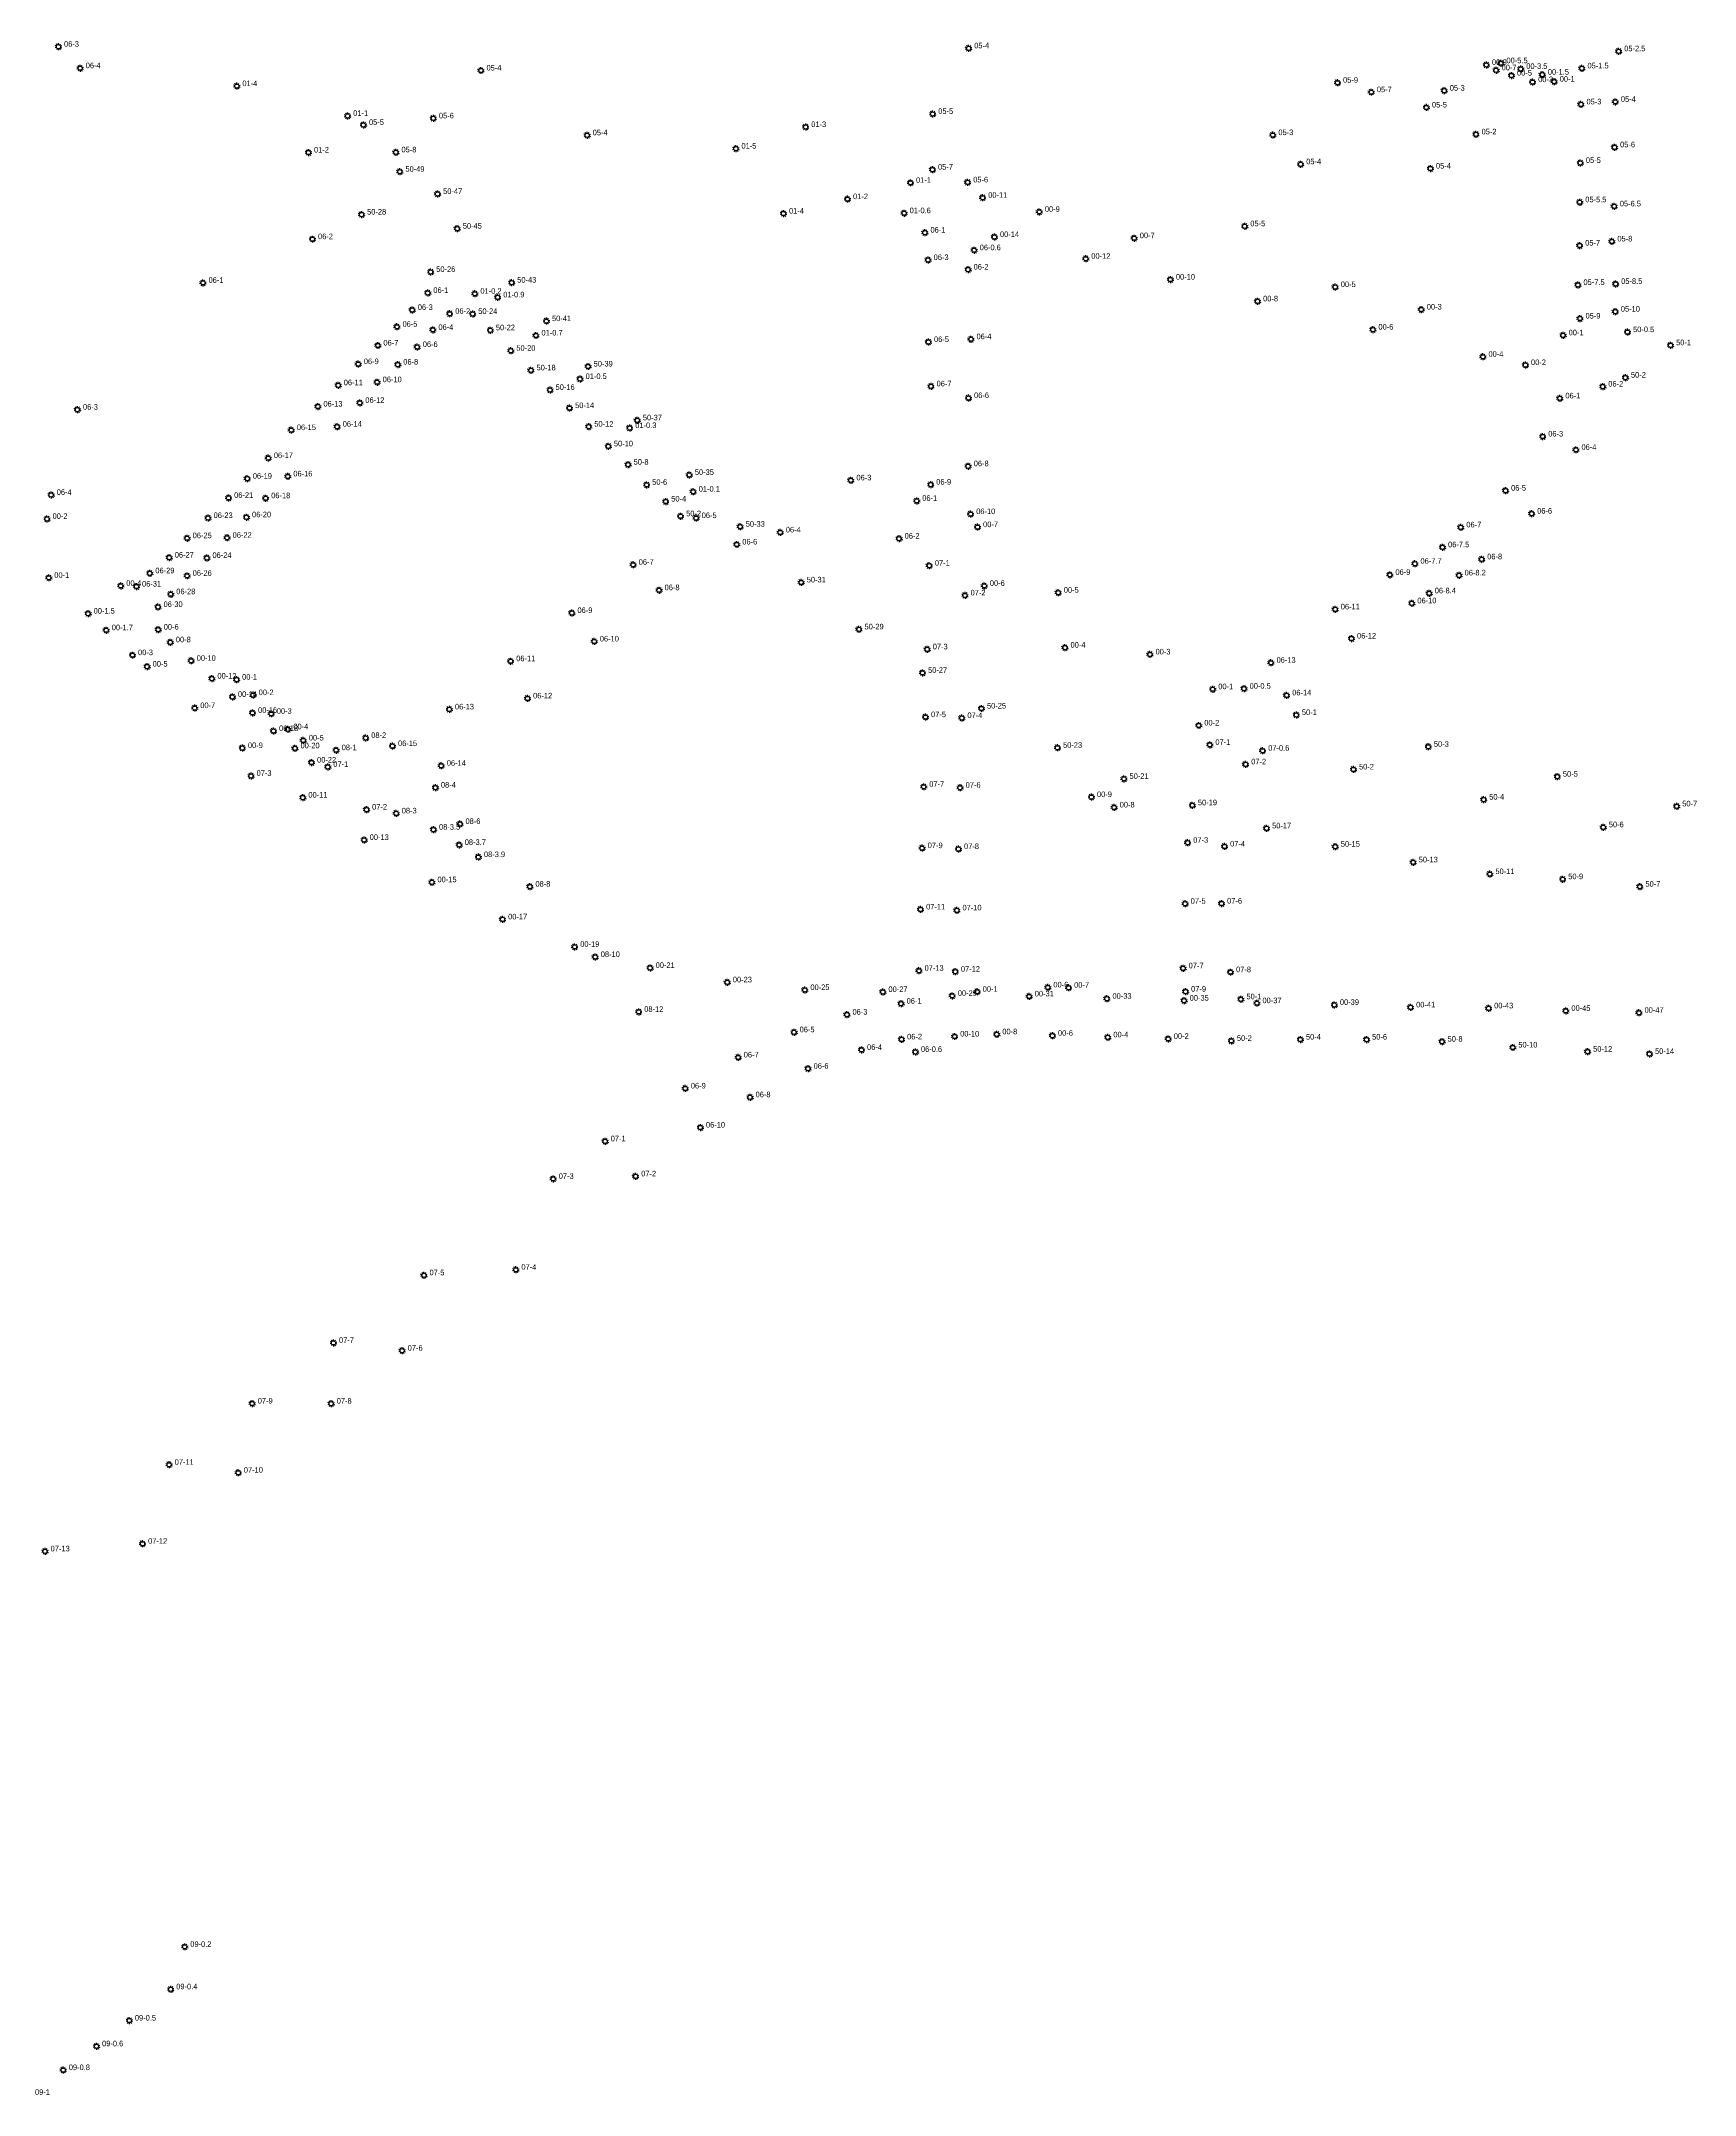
# Model space of a CAD drawing. Header units: inches. Extents: x 486468 to 494393, y 5455952 to 5461583.
# Drawn here: x 491847 to 492440, y 5457880 to 5458616 of the extents above; entities that cross this region are included whole.
import ezdxf

# ---------------------------------------------------------------- set-up
doc = ezdxf.new("R2010")
doc.units = ezdxf.units.IN
doc.header["$MEASUREMENT"] = 0
doc.layers.add('StreetLightingPoles', color=10, linetype='Continuous')

# ---------------------------------------------------------------- blocks, each defined once
blk = doc.blocks.new('Light')
at = {"color": 255}
for p, q in [((-0.71, 0.23), (-1.19, 0.39)), ((-0.44, 0.61), (-0.73, 1.01)), ((0, 0.75), (0, 1.25)), ((0.44, 0.61), (0.73, 1.01)), ((0.71, 0.23), (1.19, 0.39)), ((-0.71, -0.23), (-1.19, -0.39)), ((-0.44, -0.61), (-0.73, -1.01)), ((0, -0.75), (0, -1.25)), ((0.44, -0.61), (0.73, -1.01)), ((0.71, -0.23), (1.19, -0.39))]:
    blk.add_line(p, q, dxfattribs=at)
blk.add_circle((0, 0), 0.75, dxfattribs=at)

msp = doc.modelspace()

# ---------------------------------------------------------------- block references
at = {"layer": 'StreetLightingPoles'}
for p in [(491853.17, 5458613.954), (492179.6, 5458613.376), (492412.724, 5458612.326), (491860.951, 5458606.254), (492004.69, 5458605.438), (492365.276, 5458607.416), (492368.751, 5458605.523), (492370.488, 5458608.047), (492377.594, 5458605.997), (492385.332, 5458603.946), (492399.547, 5458606.186), (491917.141, 5458599.835), (492311.894, 5458601.038), (492324.003, 5458597.671), (492350.163, 5458598.21), (492374.278, 5458603.631), (492381.858, 5458601.265), (492389.596, 5458601.423), (491956.874, 5458589.154), (492166.698, 5458589.865), (492343.767, 5458592.177), (492399.2, 5458593.28), (492411.52, 5458594.198), (491962.536, 5458585.918), (491987.617, 5458588.271), (492042.767, 5458582.212), (492121.157, 5458585.164), (492288.688, 5458582.272), (492361.56, 5458582.531), (491942.826, 5458576.019), (491974.191, 5458576.096), (492096.131, 5458577.43), (492411.247, 5458577.891), (491975.603, 5458569.153), (492166.624, 5458569.873), (492298.661, 5458571.825), (492345.215, 5458570.286), (492398.98, 5458572.284), (491989.139, 5458561.164), (492158.746, 5458565.168), (492179.24, 5458565.32), (492184.622, 5458559.804), (491961.868, 5458553.78), (492113.189, 5458554.152), (492136.156, 5458559.315), (492156.452, 5458554.278), (492204.941, 5458554.762), (492398.75, 5458558.212), (492411.144, 5458556.726), (491944.266, 5458544.968), (491996.176, 5458548.738), (492163.917, 5458547.306), (492188.849, 5458545.728), (492238.976, 5458545.317), (492278.622, 5458549.601), (492165.051, 5458537.483), (492181.564, 5458541.009), (492221.605, 5458537.93), (492398.721, 5458542.676), (492410.283, 5458544.15), (491986.657, 5458533.218), (492179.386, 5458534.063), (492251.945, 5458530.485), (491904.994, 5458529.303), (491985.616, 5458525.688), (492002.5, 5458525.389), (492010.687, 5458524.098), (492015.706, 5458529.393), (492311.064, 5458527.791), (492398.106, 5458528.55), (492411.636, 5458528.918), (491980.043, 5458519.579), (491993.471, 5458518.21), (492001.726, 5458518.152), (492028.172, 5458515.58), (492283.22, 5458522.681), (492341.93, 5458519.745), (492398.844, 5458516.512), (492411.513, 5458518.968), (491974.563, 5458513.555), (491987.442, 5458512.46), (492008.056, 5458512.32), (492024.404, 5458510.437), (492165.174, 5458508.093), (492180.431, 5458509.111), (492324.574, 5458512.538), (492392.78, 5458510.506), (492415.88, 5458511.639), (491967.712, 5458506.847), (491981.825, 5458506.299), (492015.393, 5458504.966), (492364.043, 5458502.804), (492431.331, 5458506.928), (491960.678, 5458500.183), (491967.446, 5458493.696), (491974.837, 5458500.002), (492022.636, 5458497.939), (492040.227, 5458494.828), (492043.117, 5458499.318), (492379.298, 5458499.829), (492415.137, 5458495.331), (491953.495, 5458492.592), (491961.232, 5458486.275), (492029.458, 5458490.913), (492166.105, 5458492.203), (492179.549, 5458487.998), (492391.627, 5458487.894), (492407.002, 5458492.121), (491859.956, 5458483.854), (491946.205, 5458484.96), (492036.45, 5458484.402), (492060.762, 5458480.02), (491936.662, 5458476.522), (491953.115, 5458477.727), (492043.342, 5458477.727), (492058.032, 5458477.246), (492385.472, 5458474.221), (491928.421, 5458466.485), (492050.375, 5458470.7), (492057.442, 5458464.129), (492397.399, 5458469.45), (491920.885, 5458459.092), (491935.409, 5458459.913), (492064.123, 5458456.891), (492079.405, 5458460.454), (492137.356, 5458458.502), (492165.987, 5458456.979), (492179.423, 5458463.566), (491850.544, 5458453.281), (491914.179, 5458452.225), (491927.462, 5458452.11), (492070.945, 5458450.918), (492080.798, 5458454.425), (492160.971, 5458451.143), (492372.155, 5458454.809), (491849.054, 5458444.681), (491906.81, 5458444.999), (491920.592, 5458445.272), (492076.29, 5458445.648), (492081.865, 5458444.976), (492097.657, 5458441.885), (492180.309, 5458446.41), (492381.512, 5458446.582), (491899.304, 5458437.772), (491913.633, 5458437.909), (492096.42, 5458435.515), (492112.036, 5458439.836), (492154.648, 5458437.615), (492182.789, 5458441.737), (492349.55, 5458434.52), (492356.106, 5458441.646), (491892.891, 5458430.819), (491906.4, 5458430.683), (492059.275, 5458428.234), (492165.483, 5458427.908), (492339.649, 5458428.607), (492363.585, 5458430.221), (491849.684, 5458423.56), (491875.504, 5458420.685), (491881.136, 5458420.432), (491885.917, 5458425.185), (491899.304, 5458424.274), (492119.536, 5458421.913), (492185.21, 5458420.672), (492330.667, 5458424.632), (492355.481, 5458424.426), (491888.866, 5458413.111), (491893.422, 5458417.686), (492068.573, 5458419.127), (492178.297, 5458417.252), (492211.724, 5458418.229), (492338.538, 5458414.437), (492344.764, 5458418.004), (491863.782, 5458410.737), (491888.922, 5458404.99), (492037.304, 5458410.952), (492140.271, 5458405.081), (492311.067, 5458412.249), (491870.288, 5458404.78), (491893.276, 5458400.454), (492045.328, 5458400.751), (492164.735, 5458397.929), (492214.145, 5458398.533), (492316.897, 5458401.8), (491879.716, 5458395.84), (491884.942, 5458391.745), (491900.75, 5458393.822), (492015.333, 5458393.67), (492244.637, 5458396.1), (492288.029, 5458393.109), (491908.183, 5458387.444), (491917.041, 5458387.056), (492163.047, 5458389.485), (492267.128, 5458383.625), (492278.365, 5458383.811), (491902.035, 5458376.86), (491915.545, 5458380.868), (491922.973, 5458381.51), (491993.362, 5458376.388), (492021.398, 5458380.327), (492184.186, 5458376.716), (492293.648, 5458381.421), (491922.761, 5458375.148), (491929.48, 5458374.817), (491930.29, 5458368.628), (491935.413, 5458369.272), (492164.129, 5458373.62), (492177.166, 5458373.284), (492262.124, 5458370.623), (492297.13, 5458374.369), (491919.119, 5458362.53), (491937.987, 5458362.443), (491940.963, 5458365.256), (491952.752, 5458361.775), (491963.347, 5458366.16), (491972.957, 5458363.243), (492211.459, 5458362.63), (492266.09, 5458363.686), (492285.038, 5458361.563), (492344.464, 5458362.984), (491943.918, 5458357.34), (491949.747, 5458355.77), (491990.435, 5458356.183), (492278.932, 5458356.687), (492317.609, 5458354.862), (491922.226, 5458352.542), (491988.339, 5458348.363), (492163.485, 5458348.638), (492176.523, 5458348.302), (492235.31, 5458351.482), (492390.733, 5458352.261), (491940.802, 5458344.78), (491963.658, 5458340.446), (491974.299, 5458339.105), (492223.64, 5458344.954), (492231.779, 5458341.242), (492259.827, 5458342.029), (492364.314, 5458344.042), (492433.54, 5458341.621), (491987.657, 5458333.28), (491997.155, 5458335.306), (492286.442, 5458333.744), (492407.201, 5458334.146), (491962.79, 5458329.587), (491996.883, 5458327.812), (492162.919, 5458326.655), (492175.957, 5458326.318), (492258.148, 5458328.588), (492271.377, 5458327.254), (492311.082, 5458327.181), (492003.764, 5458323.437), (492339.028, 5458321.556), (492366.526, 5458317.353), (491987.101, 5458314.431), (492022.238, 5458312.844), (492392.643, 5458315.519), (492420.322, 5458312.838), (492162.352, 5458304.671), (492175.391, 5458304.334), (492257.24, 5458306.721), (492270.302, 5458306.794), (492012.446, 5458301.115), (492038.294, 5458291.27), (492045.667, 5458287.623), (492065.352, 5458283.719), (492161.787, 5458282.687), (492174.826, 5458282.352), (492256.511, 5458283.568), (492273.521, 5458282.195), (492093.03, 5458278.543), (492120.855, 5458275.782), (492148.837, 5458275.093), (492173.708, 5458273.706), (492182.64, 5458275.162), (492201.314, 5458273.497), (492207.995, 5458276.724), (492215.441, 5458276.604), (492229.188, 5458272.669), (492257.394, 5458275.222), (492277.229, 5458272.477), (492061.261, 5458267.956), (492135.946, 5458266.963), (492155.354, 5458270.912), (492256.867, 5458271.98), (492282.988, 5458271.085), (492310.754, 5458270.457), (492338.096, 5458269.565), (492366.077, 5458269.221), (492393.775, 5458268.321), (492420.007, 5458267.628), (492116.978, 5458260.655), (492155.535, 5458258.087), (492174.565, 5458259.131), (492189.683, 5458259.921), (492209.646, 5458259.403), (492229.51, 5458258.812), (492251.172, 5458258.271), (492298.584, 5458258.044), (492322.304, 5458258.019), (492096.936, 5458251.617), (492141.176, 5458254.334), (492160.494, 5458253.6), (492273.819, 5458257.572), (492349.389, 5458257.281), (492374.751, 5458255.19), (492401.576, 5458253.693), (492423.772, 5458252.883), (492121.996, 5458247.582), (492077.963, 5458240.505), (492101.196, 5458237.355), (492049.232, 5458221.56), (492083.395, 5458226.494), (492030.591, 5458208.1), (492060.166, 5458208.985), (491984.246, 5458173.521), (492017.203, 5458175.505), (491951.787, 5458149.306), (491976.414, 5458146.49), (491922.634, 5458127.556), (491950.965, 5458127.5), (491892.851, 5458105.599), (491917.647, 5458102.737), (491848.365, 5458074.551), (491883.328, 5458077.272), (491898.458, 5457932.785), (491893.412, 5457917.565), (491878.582, 5457906.356), (491866.811, 5457897.135), (491854.865, 5457888.599)]:
    msp.add_blockref('Light', p, dxfattribs=at)

# ---------------------------------------------------------------- texts
for s, p in [('06-3', (491855.17, 5458613.954)), ('05-4', (492181.6, 5458613.376)), ('05-2.5', (492414.724, 5458612.326)), ('06-4', (491862.951, 5458606.254)), ('05-4', (492006.69, 5458605.438)), ('00-9', (492367.276, 5458607.416)), ('00-7', (492370.751, 5458605.523)), ('00-5.5', (492372.488, 5458608.047)), ('00-5', (492376.278, 5458603.631)), ('00-3.5', (492379.594, 5458605.997)), ('00-1.5', (492387.332, 5458603.946)), ('05-1.5', (492401.547, 5458606.186)), ('01-4', (491919.141, 5458599.835)), ('05-9', (492313.894, 5458601.038)), ('05-7', (492326.003, 5458597.671)), ('05-3', (492352.163, 5458598.21)), ('00-3', (492383.858, 5458601.265)), ('00-1', (492391.596, 5458601.423)), ('01-1', (491958.874, 5458589.154)), ('05-6', (491989.617, 5458588.271)), ('05-5', (492168.698, 5458589.865)), ('05-5', (492345.767, 5458592.177)), ('05-3', (492401.2, 5458593.28)), ('05-4', (492413.52, 5458594.198)), ('05-5', (491964.536, 5458585.918)), ('05-4', (492044.767, 5458582.212)), ('01-3', (492123.157, 5458585.164)), ('05-3', (492290.688, 5458582.272)), ('05-2', (492363.56, 5458582.531)), ('01-2', (491944.826, 5458576.019)), ('05-8', (491976.191, 5458576.096)), ('01-5', (492098.131, 5458577.43)), ('05-6', (492413.247, 5458577.891)), ('50-49', (491977.603, 5458569.153)), ('05-7', (492168.624, 5458569.873)), ('05-4', (492300.661, 5458571.825)), ('05-4', (492347.215, 5458570.286)), ('05-5', (492400.98, 5458572.284)), ('50-47', (491991.139, 5458561.164)), ('01-2', (492138.156, 5458559.315)), ('01-1', (492160.746, 5458565.168)), ('05-6', (492181.24, 5458565.32)), ('00-11', (492186.622, 5458559.804)), ('50-28', (491963.868, 5458553.78)), ('01-4', (492115.189, 5458554.152)), ('01-0.6', (492158.452, 5458554.278)), ('00-9', (492206.941, 5458554.762)), ('05-5.5', (492400.75, 5458558.212)), ('05-6.5', (492413.144, 5458556.726)), ('06-2', (491946.266, 5458544.968)), ('50-45', (491998.176, 5458548.738)), ('06-1', (492165.917, 5458547.306)), ('00-14', (492190.849, 5458545.728)), ('00-7', (492240.976, 5458545.317)), ('05-5', (492280.622, 5458549.601)), ('05-8', (492412.283, 5458544.15)), ('06-3', (492167.051, 5458537.483)), ('06-0.6', (492183.564, 5458541.009)), ('00-12', (492223.605, 5458537.93)), ('05-7', (492400.721, 5458542.676)), ('50-26', (491988.657, 5458533.218)), ('50-43', (492017.706, 5458529.393)), ('06-2', (492181.386, 5458534.063)), ('00-10', (492253.945, 5458530.485)), ('06-1', (491906.994, 5458529.303)), ('06-1', (491987.616, 5458525.688)), ('01-0.2', (492004.5, 5458525.389)), ('01-0.9', (492012.687, 5458524.098)), ('00-8', (492285.22, 5458522.681)), ('00-5', (492313.064, 5458527.791)), ('05-7.5', (492400.106, 5458528.55)), ('05-8.5', (492413.636, 5458528.918)), ('06-3', (491982.043, 5458519.579)), ('06-2', (491995.471, 5458518.21)), ('50-24', (492003.726, 5458518.152)), ('50-41', (492030.172, 5458515.58)), ('00-3', (492343.93, 5458519.745)), ('05-9', (492400.844, 5458516.512)), ('05-10', (492413.513, 5458518.968)), ('06-5', (491976.563, 5458513.555)), ('06-4', (491989.442, 5458512.46)), ('50-22', (492010.056, 5458512.32)), ('01-0.7', (492026.404, 5458510.437)), ('06-5', (492167.174, 5458508.093)), ('06-4', (492182.431, 5458509.111)), ('00-6', (492326.574, 5458512.538)), ('00-1', (492394.78, 5458510.506)), ('50-0.5', (492417.88, 5458511.639)), ('06-9', (491962.678, 5458500.183)), ('06-7', (491969.712, 5458506.847)), ('06-8', (491976.837, 5458500.002)), ('06-6', (491983.825, 5458506.299)), ('50-20', (492017.393, 5458504.966)), ('00-4', (492366.043, 5458502.804)), ('50-1', (492433.331, 5458506.928)), ('06-11', (491955.495, 5458492.592)), ('06-10', (491969.446, 5458493.696)), ('50-18', (492024.636, 5458497.939)), ('01-0.5', (492042.227, 5458494.828)), ('50-39', (492045.117, 5458499.318)), ('00-2', (492381.298, 5458499.829)), ('50-2', (492417.137, 5458495.331)), ('06-12', (491963.232, 5458486.275)), ('50-16', (492031.458, 5458490.913)), ('06-7', (492168.105, 5458492.203)), ('06-6', (492181.549, 5458487.998)), ('06-1', (492393.627, 5458487.894)), ('06-2', (492409.002, 5458492.121)), ('06-3', (491861.956, 5458483.854)), ('06-13', (491948.205, 5458484.96)), ('50-14', (492038.45, 5458484.402)), ('50-37', (492062.762, 5458480.02)), ('06-15', (491938.662, 5458476.522)), ('06-14', (491955.115, 5458477.727)), ('50-12', (492045.342, 5458477.727)), ('50-10', (492052.375, 5458470.7)), ('01-0.3', (492060.032, 5458477.246)), ('06-3', (492387.472, 5458474.221)), ('06-17', (491930.421, 5458466.485)), ('50-8', (492059.442, 5458464.129)), ('06-8', (492181.423, 5458463.566)), ('06-4', (492399.399, 5458469.45)), ('06-19', (491922.885, 5458459.092)), ('06-16', (491937.409, 5458459.913)), ('50-6', (492066.123, 5458456.891)), ('50-35', (492081.405, 5458460.454)), ('06-3', (492139.356, 5458458.502)), ('06-9', (492167.987, 5458456.979)), ('06-4', (491852.544, 5458453.281)), ('06-21', (491916.179, 5458452.225)), ('06-18', (491929.462, 5458452.11)), ('50-4', (492072.945, 5458450.918)), ('01-0.1', (492082.798, 5458454.425)), ('06-1', (492162.971, 5458451.143)), ('06-5', (492374.155, 5458454.809)), ('00-2', (491851.054, 5458444.681)), ('06-23', (491908.81, 5458444.999)), ('06-20', (491922.592, 5458445.272)), ('50-2', (492078.29, 5458445.648)), ('06-5', (492083.865, 5458444.976)), ('50-33', (492099.657, 5458441.885)), ('06-10', (492182.309, 5458446.41)), ('00-7', (492184.789, 5458441.737)), ('06-7', (492358.106, 5458441.646)), ('06-6', (492383.512, 5458446.582)), ('06-25', (491901.304, 5458437.772)), ('06-22', (491915.633, 5458437.909)), ('06-6', (492098.42, 5458435.515)), ('06-4', (492114.036, 5458439.836)), ('06-2', (492156.648, 5458437.615)), ('06-7.5', (492351.55, 5458434.52)), ('06-27', (491894.891, 5458430.819)), ('06-24', (491908.4, 5458430.683)), ('06-7', (492061.275, 5458428.234)), ('07-1', (492167.483, 5458427.908)), ('06-7.7', (492341.649, 5458428.607)), ('06-8', (492365.585, 5458430.221)), ('00-1', (491851.684, 5458423.56)), ('00-4', (491877.504, 5458420.685)), ('06-31', (491883.136, 5458420.432)), ('06-29', (491887.917, 5458425.185)), ('06-26', (491901.304, 5458424.274)), ('06-8', (492070.573, 5458419.127)), ('50-31', (492121.536, 5458421.913)), ('00-6', (492187.21, 5458420.672)), ('06-9', (492332.667, 5458424.632)), ('06-8.2', (492357.481, 5458424.426)), ('06-30', (491890.866, 5458413.111)), ('06-28', (491895.422, 5458417.686)), ('07-2', (492180.297, 5458417.252)), ('00-5', (492213.724, 5458418.229)), ('06-11', (492313.067, 5458412.249)), ('06-10', (492340.538, 5458414.437)), ('06-8.4', (492346.764, 5458418.004)), ('00-1.5', (491865.782, 5458410.737)), ('00-1.7', (491872.288, 5458404.78)), ('00-6', (491890.922, 5458404.99)), ('06-9', (492039.304, 5458410.952)), ('50-29', (492142.271, 5458405.081)), ('00-8', (491895.276, 5458400.454)), ('06-10', (492047.328, 5458400.751)), ('07-3', (492166.735, 5458397.929)), ('00-4', (492216.145, 5458398.533)), ('06-12', (492318.897, 5458401.8)), ('00-3', (491881.716, 5458395.84)), ('00-5', (491886.942, 5458391.745)), ('00-10', (491902.75, 5458393.822)), ('06-11', (492017.333, 5458393.67)), ('50-27', (492165.047, 5458389.485)), ('00-3', (492246.637, 5458396.1)), ('06-13', (492290.029, 5458393.109)), ('00-12', (491910.183, 5458387.444)), ('00-1', (491919.041, 5458387.056)), ('00-1', (492269.128, 5458383.625)), ('00-0.5', (492280.365, 5458383.811)), ('00-7', (491904.035, 5458376.86)), ('00-14', (491917.545, 5458380.868)), ('00-16', (491924.761, 5458375.148)), ('00-2', (491924.973, 5458381.51)), ('00-3', (491931.48, 5458374.817)), ('06-13', (491995.362, 5458376.388)), ('06-12', (492023.398, 5458380.327)), ('50-25', (492186.186, 5458376.716)), ('06-14', (492295.648, 5458381.421)), ('00-18', (491932.29, 5458368.628)), ('00-4', (491937.413, 5458369.272)), ('07-5', (492166.129, 5458373.62)), ('07-4', (492179.166, 5458373.284)), ('00-2', (492264.124, 5458370.623)), ('50-1', (492299.13, 5458374.369)), ('00-9', (491921.119, 5458362.53)), ('00-20', (491939.987, 5458362.443)), ('00-5', (491942.963, 5458365.256)), ('08-1', (491954.752, 5458361.775)), ('08-2', (491965.347, 5458366.16)), ('06-15', (491974.957, 5458363.243)), ('50-23', (492213.459, 5458362.63)), ('07-1', (492268.09, 5458363.686)), ('07-0.6', (492287.038, 5458361.563)), ('50-3', (492346.464, 5458362.984)), ('00-22', (491945.918, 5458357.34)), ('07-1', (491951.747, 5458355.77)), ('06-14', (491992.435, 5458356.183)), ('07-2', (492280.932, 5458356.687)), ('50-2', (492319.609, 5458354.862)), ('07-3', (491924.226, 5458352.542)), ('08-4', (491990.339, 5458348.363)), ('07-7', (492165.485, 5458348.638)), ('07-6', (492178.523, 5458348.302)), ('50-21', (492237.31, 5458351.482)), ('50-5', (492392.733, 5458352.261)), ('00-11', (491942.802, 5458344.78)), ('07-2', (491965.658, 5458340.446)), ('08-3', (491976.299, 5458339.105)), ('00-9', (492225.64, 5458344.954)), ('00-8', (492233.779, 5458341.242)), ('50-19', (492261.827, 5458342.029)), ('50-4', (492366.314, 5458344.042)), ('50-7', (492435.54, 5458341.621)), ('08-3.5', (491989.657, 5458333.28)), ('08-6', (491999.155, 5458335.306)), ('50-17', (492288.442, 5458333.744)), ('50-6', (492409.201, 5458334.146)), ('00-13', (491964.79, 5458329.587)), ('08-3.7', (491998.883, 5458327.812)), ('08-3.9', (492005.764, 5458323.437)), ('07-9', (492164.919, 5458326.655)), ('07-8', (492177.957, 5458326.318)), ('07-3', (492260.148, 5458328.588)), ('07-4', (492273.377, 5458327.254)), ('50-15', (492313.082, 5458327.181)), ('50-13', (492341.028, 5458321.556)), ('50-11', (492368.526, 5458317.353)), ('00-15', (491989.101, 5458314.431)), ('08-8', (492024.238, 5458312.844)), ('50-9', (492394.643, 5458315.519)), ('50-7', (492422.322, 5458312.838)), ('00-17', (492014.446, 5458301.115)), ('07-11', (492164.352, 5458304.671)), ('07-10', (492177.391, 5458304.334)), ('07-5', (492259.24, 5458306.721)), ('07-6', (492272.302, 5458306.794)), ('00-19', (492040.294, 5458291.27)), ('08-10', (492047.667, 5458287.623)), ('00-21', (492067.352, 5458283.719)), ('07-13', (492163.787, 5458282.687)), ('07-12', (492176.826, 5458282.352)), ('07-7', (492258.511, 5458283.568)), ('07-8', (492275.521, 5458282.195)), ('00-23', (492095.03, 5458278.543)), ('00-25', (492122.855, 5458275.782)), ('00-27', (492150.837, 5458275.093)), ('00-29', (492175.708, 5458273.706)), ('00-1', (492184.64, 5458275.162)), ('00-31', (492203.314, 5458273.497)), ('00-6', (492209.995, 5458276.724)), ('00-7', (492217.441, 5458276.604)), ('00-33', (492231.188, 5458272.669)), ('00-35', (492258.867, 5458271.98)), ('07-9', (492259.394, 5458275.222)), ('50-1', (492279.229, 5458272.477)), ('08-12', (492063.261, 5458267.956)), ('06-3', (492137.946, 5458266.963)), ('06-1', (492157.354, 5458270.912)), ('00-37', (492284.988, 5458271.085)), ('00-39', (492312.754, 5458270.457)), ('00-41', (492340.096, 5458269.565)), ('00-43', (492368.077, 5458269.221)), ('00-45', (492395.775, 5458268.321)), ('00-47', (492422.007, 5458267.628)), ('06-5', (492118.978, 5458260.655)), ('06-2', (492157.535, 5458258.087)), ('00-10', (492176.565, 5458259.131)), ('00-8', (492191.683, 5458259.921)), ('00-6', (492211.646, 5458259.403)), ('00-4', (492231.51, 5458258.812)), ('00-2', (492253.172, 5458258.271)), ('50-2', (492275.819, 5458257.572)), ('50-4', (492300.584, 5458258.044)), ('50-6', (492324.304, 5458258.019)), ('50-8', (492351.389, 5458257.281)), ('06-7', (492098.936, 5458251.617)), ('06-4', (492143.176, 5458254.334)), ('06-0.6', (492162.494, 5458253.6)), ('50-10', (492376.751, 5458255.19)), ('50-12', (492403.576, 5458253.693)), ('50-14', (492425.772, 5458252.883)), ('06-6', (492123.996, 5458247.582)), ('06-9', (492079.963, 5458240.505)), ('06-8', (492103.196, 5458237.355)), ('07-1', (492051.232, 5458221.56)), ('06-10', (492085.395, 5458226.494)), ('07-3', (492032.591, 5458208.1)), ('07-2', (492062.166, 5458208.985)), ('07-5', (491986.246, 5458173.521)), ('07-4', (492019.203, 5458175.505)), ('07-7', (491953.787, 5458149.306)), ('07-6', (491978.414, 5458146.49)), ('07-9', (491924.634, 5458127.556)), ('07-8', (491952.965, 5458127.5)), ('07-11', (491894.851, 5458105.599)), ('07-10', (491919.647, 5458102.737)), ('07-13', (491850.365, 5458074.551)), ('07-12', (491885.328, 5458077.272)), ('09-0.2', (491900.458, 5457932.785)), ('09-0.4', (491895.412, 5457917.565)), ('09-0.5', (491880.582, 5457906.356)), ('09-0.6', (491868.811, 5457897.135)), ('09-0.8', (491856.865, 5457888.599)), ('09-1', (491844.753, 5457879.726))]:
    msp.add_text(s, height=2, dxfattribs=at).set_placement(p)

doc.saveas('drawing.dxf')
